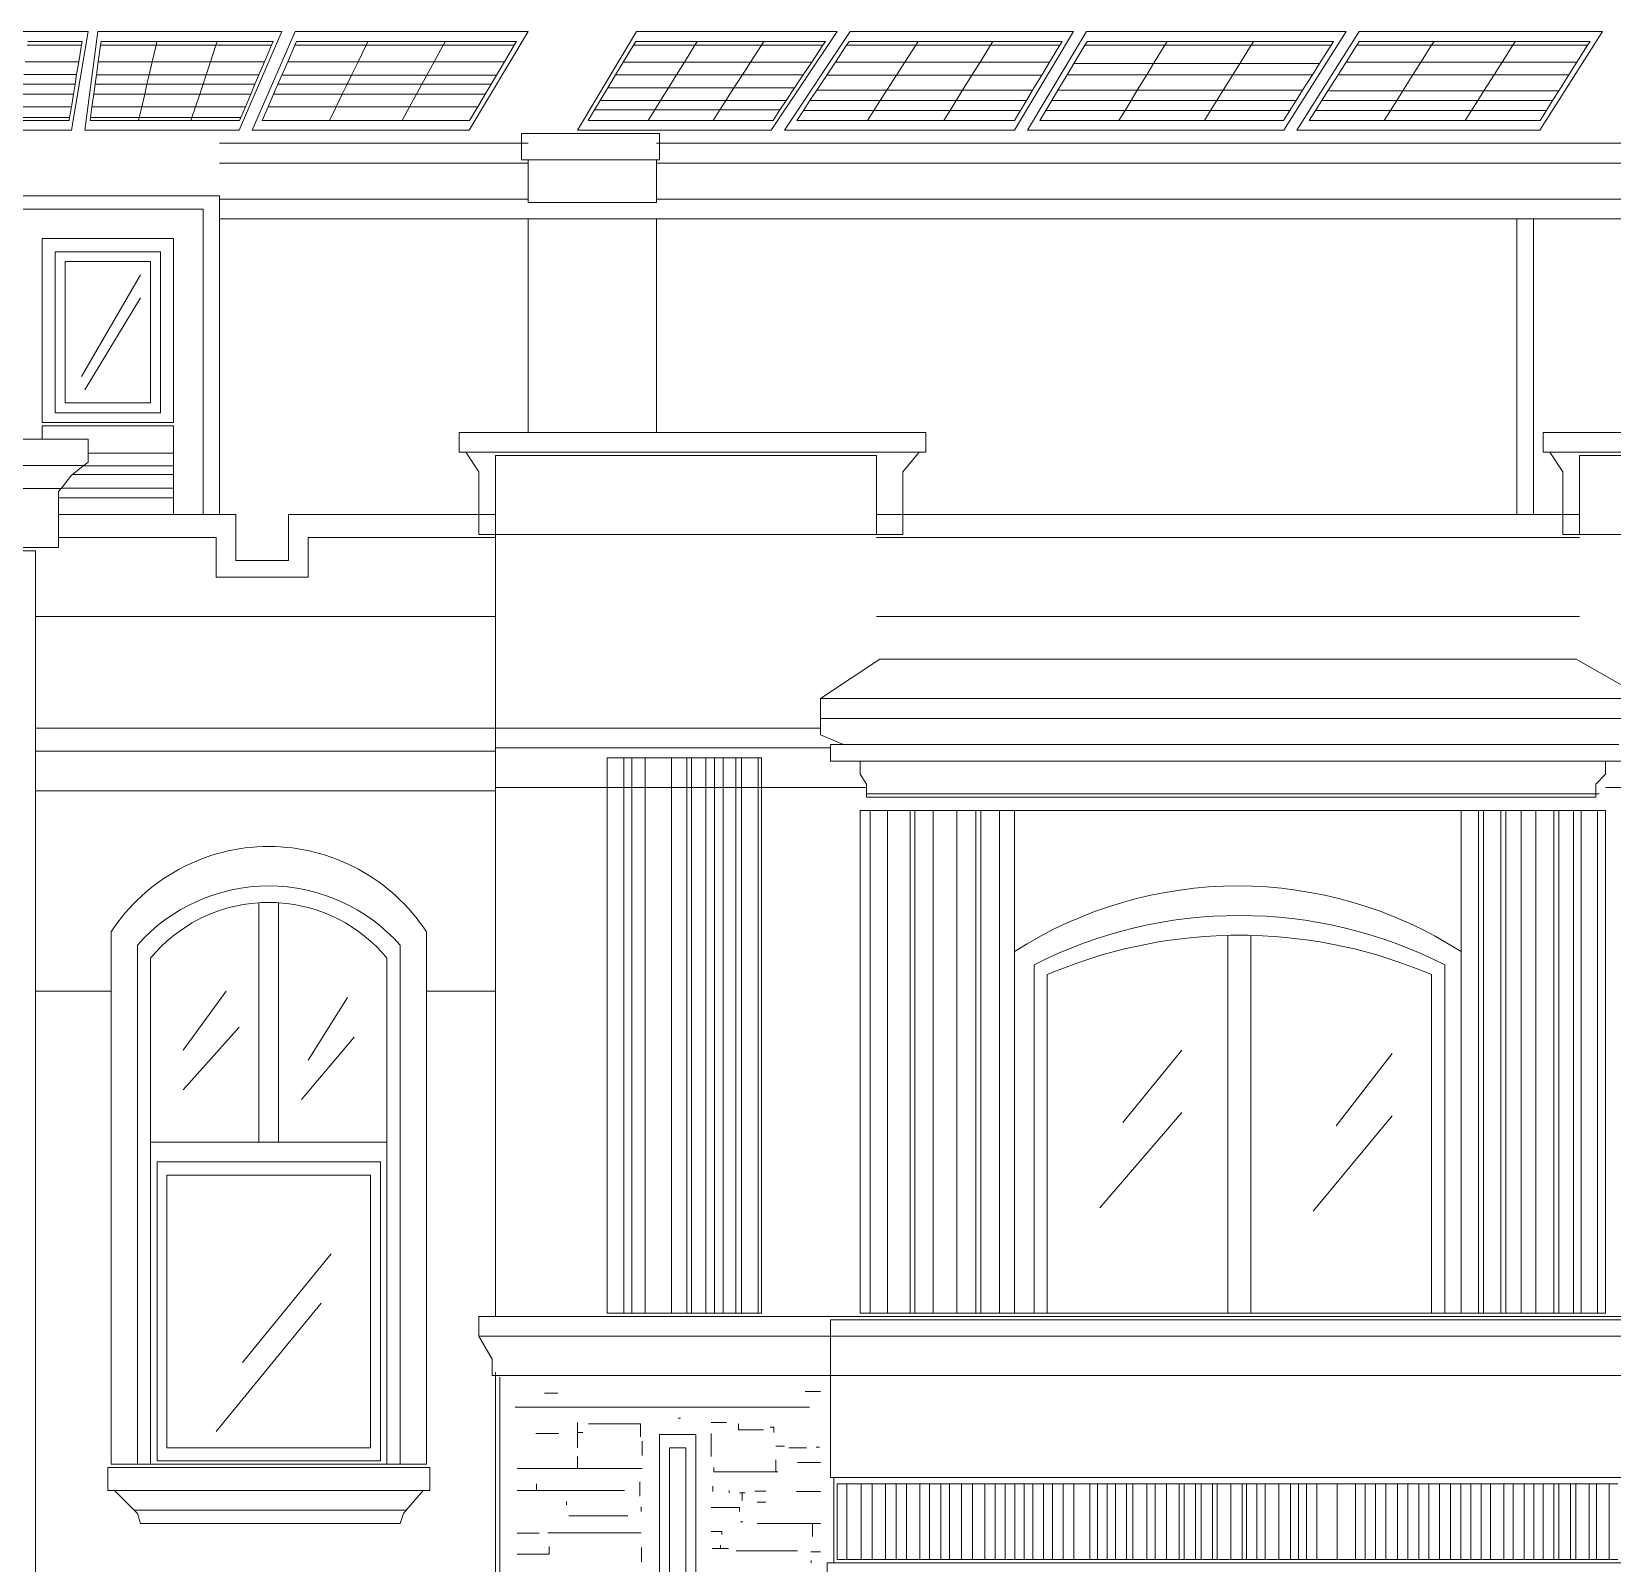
# Model space of a CAD drawing. Header units: millimetres. Extents: x 0 to 19989, y 0 to 8213.
# Drawn here: x 10439 to 15883, y 2939 to 8213 of the extents above; entities that cross this region are included whole.
import ezdxf

# ---------------------------------------------------------------- set-up
doc = ezdxf.new("R2010")
doc.units = ezdxf.units.MM
for name, color, linetype, lineweight in [('ARCH', 7, 'Continuous', 13), ('GLASS', 7, 'Continuous', 13), ('LOUVERS', 7, 'Continuous', 13), ('MASONRY', 7, 'Continuous', 13), ('SOLAR', 7, 'Continuous', 13), ('WINDOWS', 7, 'Continuous', 13)]:
    doc.layers.add(name, color=color, linetype=linetype, lineweight=lineweight)

msp = doc.modelspace()

# ---------------------------------------------------------------- linework, layer by layer
at = {"layer": 'ARCH', "color": 7, "lineweight": 13}
for p, q in [((12126.7, 7862), (12601.8, 7862)), ((12126.7, 7828.1), (12126.7, 7862)), ((12601.8, 7862), (12601.8, 7828.1)), ((11086, 7828.1), (12126.7, 7828.1)), ((12126.7, 7828.1), (12149.3, 7828.1)), ((12126.7, 7771.5), (12126.7, 7828.1)), ((12590.5, 7828.1), (12601.8, 7828.1)), ((12601.8, 7828.1), (16334.8, 7828.1)), ((12601.8, 7828.1), (12601.8, 7771.5)), ((11086, 7760.2), (12149.3, 7760.2)), ((12149.3, 7771.5), (12126.7, 7771.5)), ((12590.5, 7771.5), (12149.3, 7771.5)), ((12149.3, 7760.2), (12149.3, 7771.5)), ((12149.3, 7635.7), (12149.3, 7760.2)), ((12601.8, 7771.5), (12590.5, 7771.5)), ((12590.5, 7771.5), (12590.5, 7760.2)), ((12590.5, 7760.2), (16334.8, 7760.2)), ((12590.5, 7760.2), (12590.5, 7635.7)), ((10316.7, 7647.1), (11086, 7647.1)), ((11086, 7647.1), (11086, 7635.7)), ((11086, 7635.7), (12149.3, 7635.7)), ((11086, 7635.7), (11086, 7567.9)), ((12149.3, 7624.4), (12149.3, 7635.7)), ((12590.5, 7624.4), (12149.3, 7624.4)), ((12590.5, 7635.7), (16334.8, 7635.7)), ((12590.5, 7635.7), (12590.5, 7624.4)), ((10373.3, 7601.8), (11029.4, 7601.8)), ((11029.4, 7601.8), (11029.4, 6549.8)), ((11086, 7567.9), (12149.3, 7567.9)), ((11086, 7567.9), (11086, 6549.8)), ((12149.3, 7567.9), (12590.5, 7567.9)), ((12149.3, 7567.9), (12149.3, 6832.6)), ((12590.5, 7567.9), (15554.3, 7567.9)), ((12590.5, 7567.9), (12590.5, 6832.6)), ((15554.3, 7567.9), (15610.9, 7567.9)), ((15554.3, 7567.9), (15554.3, 6549.8)), ((15610.9, 7567.9), (16334.8, 7567.9)), ((15610.9, 7567.9), (15610.9, 6549.8)), ((10475.1, 7500), (10927.6, 7500)), ((10475.1, 6866.5), (10475.1, 7500)), ((10927.6, 7500), (10927.6, 6866.5)), ((10520.4, 7454.8), (10882.4, 7454.8)), ((10520.4, 6900.5), (10520.4, 7454.8)), ((10554.3, 7420.8), (10848.4, 7420.8)), ((10554.3, 6934.4), (10554.3, 7420.8)), ((10848.4, 7420.8), (10848.4, 6934.4)), ((10882.4, 7454.8), (10882.4, 6900.5)), ((10848.4, 6934.4), (10554.3, 6934.4)), ((10927.6, 6866.5), (10475.1, 6866.5)), ((10882.4, 6900.5), (10520.4, 6900.5)), ((10373.3, 6810), (10475.1, 6810)), ((10475.1, 6855.2), (10927.6, 6855.2)), ((10475.1, 6810), (10475.1, 6855.2)), ((10475.1, 6810), (10633.5, 6810)), ((10633.5, 6810), (10633.5, 6761.8)), ((10927.6, 6855.2), (10927.6, 6761.8)), ((11911.8, 6832.6), (12149.3, 6832.6)), ((11911.8, 6764.7), (11911.8, 6832.6)), ((12149.3, 6832.6), (12590.5, 6832.6)), ((12590.5, 6832.6), (13518.1, 6832.6)), ((13518.1, 6832.6), (13518.1, 6764.7)), ((15644.8, 6832.6), (16334.8, 6832.6)), ((15644.8, 6764.7), (15644.8, 6832.6)), ((10633.5, 6761.8), (10633.5, 6730.8)), ((10927.6, 6761.8), (10927.6, 6717.7)), ((11934.4, 6764.7), (11911.8, 6764.7)), ((13495.5, 6764.7), (11934.4, 6764.7)), ((11934.4, 6764.7), (11979.6, 6696.8)), ((12036.2, 6753.4), (13348.4, 6753.4)), ((12036.2, 6549.8), (12036.2, 6753.4)), ((13348.4, 6753.4), (13348.4, 6549.8)), ((13438.9, 6696.8), (13495.5, 6764.7)), ((13518.1, 6764.7), (13495.5, 6764.7)), ((15667.4, 6764.7), (15644.8, 6764.7)), ((17386.9, 6764.7), (15667.4, 6764.7)), ((15667.4, 6764.7), (15712.7, 6696.8)), ((15769.2, 6753.4), (17239.8, 6753.4)), ((15769.2, 6549.8), (15769.2, 6753.4)), ((9392, 6719.5), (10619.3, 6719.5)), ((10617.2, 6717.7), (10580, 6688)), ((10619.3, 6719.5), (10617.2, 6717.7)), ((10633.5, 6730.8), (10619.3, 6719.5)), ((10619.3, 6719.5), (10622.2, 6719.5)), ((10927.6, 6717.7), (10927.6, 6688)), ((11979.6, 6696.8), (11979.6, 6549.8)), ((13438.9, 6549.8), (13438.9, 6696.8)), ((15712.7, 6696.8), (15712.7, 6549.8)), ((10576.9, 6685.5), (10541.6, 6641.3)), ((10580, 6688), (10576.9, 6685.5)), ((10927.6, 6688), (10927.6, 6641.3)), ((9470.6, 6640.3), (10540.7, 6640.3)), ((10540.7, 6640.3), (10531.7, 6629)), ((10531.7, 6629), (10531.7, 6607.1)), ((10531.7, 6607.1), (10531.7, 6549.8)), ((10541.6, 6641.3), (10540.7, 6640.3)), ((10540.7, 6640.3), (10543, 6640.3)), ((10927.6, 6641.3), (10927.6, 6607.1)), ((10927.6, 6607.1), (10927.6, 6549.8)), ((10531.7, 6549.8), (10531.7, 6470.6)), ((10531.7, 6549.8), (10927.6, 6549.8)), ((10927.6, 6549.8), (11029.4, 6549.8)), ((11029.4, 6549.8), (11086, 6549.8)), ((11086, 6549.8), (11142.5, 6549.8)), ((11142.5, 6549.8), (11142.5, 6391.4)), ((11323.5, 6391.4), (11323.5, 6549.8)), ((11323.5, 6549.8), (11979.6, 6549.8)), ((11979.6, 6549.8), (12036.2, 6549.8)), ((11979.6, 6549.8), (11979.6, 6481.9)), ((12036.2, 6481.9), (12036.2, 6549.8)), ((13348.4, 6549.8), (13438.9, 6549.8)), ((13348.4, 6549.8), (13348.4, 6481.9)), ((13438.9, 6549.8), (15554.3, 6549.8)), ((13438.9, 6481.9), (13438.9, 6549.8)), ((15554.3, 6549.8), (15610.9, 6549.8)), ((15610.9, 6549.8), (15712.7, 6549.8)), ((15712.7, 6549.8), (15769.2, 6549.8)), ((15712.7, 6549.8), (15712.7, 6481.9)), ((15769.2, 6481.9), (15769.2, 6549.8)), ((11979.6, 6481.9), (12036.2, 6481.9)), ((12036.2, 6481.9), (12036.2, 6470.6)), ((13348.4, 6481.9), (12036.2, 6481.9)), ((13348.4, 6481.9), (13438.9, 6481.9)), ((15712.7, 6481.9), (15769.2, 6481.9)), ((17239.8, 6481.9), (15769.2, 6481.9)), ((10531.7, 6436.7), (9479.6, 6436.7)), ((9547.5, 6425.3), (10452.5, 6425.3)), ((10452.5, 6425.3), (10452.5, 6199.1)), ((10531.7, 6470.6), (10531.7, 6436.7)), ((10531.7, 6470.6), (11074.7, 6470.6)), ((11074.7, 6470.6), (11074.7, 6334.8)), ((11391.4, 6334.8), (11391.4, 6470.6)), ((11391.4, 6470.6), (12036.2, 6470.6)), ((12036.2, 6470.6), (12036.2, 6199.1)), ((13348.4, 6470.6), (15769.2, 6470.6)), ((11142.5, 6391.4), (11323.5, 6391.4)), ((11074.7, 6334.8), (11391.4, 6334.8)), ((10452.5, 6199.1), (10452.5, 5814.5)), ((10452.5, 6199.1), (12036.2, 6199.1)), ((12036.2, 6199.1), (12036.2, 5814.5)), ((13348.4, 6199.1), (15769.2, 6199.1)), ((13156.1, 5916.3), (13359.7, 6052)), ((13359.7, 6052), (15757.9, 6052)), ((15757.9, 6052), (15995.5, 5916.3)), ((13156.1, 5916.3), (15995.5, 5916.3)), ((13156.1, 5848.4), (13156.1, 5916.3)), ((15995.5, 5848.4), (13156.1, 5848.4)), ((13156.1, 5848.4), (13156.1, 5814.5)), ((10452.5, 5814.5), (10452.5, 5735.3)), ((10452.5, 5814.5), (12036.2, 5814.5)), ((12036.2, 5814.5), (12036.2, 5746.6)), ((12036.2, 5814.5), (13156.1, 5814.5)), ((13156.1, 5814.5), (13156.1, 5791.9)), ((13156.1, 5791.9), (13235.3, 5757.9)), ((10452.5, 5735.3), (10452.5, 5599.5)), ((10452.5, 5735.3), (12036.2, 5735.3)), ((12036.2, 5746.6), (12036.2, 5735.3)), ((12036.2, 5746.6), (13190, 5746.6)), ((12036.2, 5735.3), (12036.2, 5610.9)), ((13190, 5757.9), (13235.3, 5757.9)), ((13190, 5746.6), (13190, 5757.9)), ((13190, 5701.4), (13190, 5746.6)), ((13235.3, 5757.9), (15905, 5757.9)), ((13291.9, 5701.4), (13190, 5701.4)), ((15859.7, 5701.4), (13291.9, 5701.4)), ((13291.9, 5656.1), (13291.9, 5701.4)), ((15938.9, 5701.4), (15859.7, 5701.4)), ((15859.7, 5701.4), (15859.7, 5656.1)), ((12036.2, 5610.9), (12036.2, 5599.5)), ((12036.2, 5610.9), (12420.8, 5610.9)), ((12420.8, 5610.9), (12478.4, 5610.9)), ((12478.4, 5610.9), (12505.8, 5610.9)), ((12505.8, 5610.9), (12552, 5610.9)), ((12552, 5610.9), (12642.3, 5610.9)), ((12642.3, 5610.9), (12695.2, 5610.9)), ((12695.2, 5610.9), (12711.7, 5610.9)), ((12711.7, 5610.9), (12761.3, 5610.9)), ((12761.3, 5610.9), (12790.3, 5610.9)), ((12790.3, 5610.9), (12820.3, 5610.9)), ((12820.3, 5610.9), (12864.6, 5610.9)), ((12864.6, 5610.9), (12883.4, 5610.9)), ((12883.4, 5610.9), (12940.7, 5610.9)), ((12940.7, 5610.9), (12952.5, 5610.9)), ((12952.5, 5610.9), (13314.5, 5610.9)), ((13314.5, 5622.2), (13291.9, 5656.1)), ((13314.5, 5610.9), (13314.5, 5622.2)), ((13314.5, 5588.2), (13314.5, 5610.9)), ((15859.7, 5656.1), (15825.8, 5622.2)), ((15825.8, 5622.2), (15825.8, 5588.2)), ((15859.7, 5610.9), (16221.7, 5610.9)), ((10452.5, 5599.5), (10452.5, 4909.5)), ((10452.5, 5599.5), (12036.2, 5599.5)), ((12036.2, 5599.5), (12036.2, 4909.5)), ((13314.5, 5576.9), (13314.5, 5588.2)), ((13314.5, 5588.2), (15825.8, 5588.2)), ((15825.8, 5576.9), (13314.5, 5576.9)), ((15825.8, 5588.2), (15825.8, 5576.9)), ((15825.8, 5588.2), (15837.1, 5588.2)), ((13326.3, 5531.7), (13386.9, 5531.7)), ((13386.9, 5531.7), (13464.8, 5531.7)), ((13464.8, 5531.7), (13480.5, 5531.7)), ((13480.5, 5531.7), (13543.6, 5531.7)), ((13543.6, 5531.7), (13625.5, 5531.7)), ((13625.5, 5531.7), (13690.9, 5531.7)), ((13690.9, 5531.7), (13707.9, 5531.7)), ((13707.9, 5531.7), (13772.4, 5531.7)), ((13772.4, 5531.7), (13823.5, 5531.7)), ((13823.5, 5531.7), (15362, 5531.7)), ((15362, 5531.7), (15421.7, 5531.7)), ((15421.7, 5531.7), (15438.7, 5531.7)), ((15438.7, 5531.7), (15498.6, 5531.7)), ((15498.6, 5531.7), (15516.3, 5531.7)), ((15516.3, 5531.7), (15568.2, 5531.7)), ((15568.2, 5531.7), (15618.9, 5531.7)), ((15618.9, 5531.7), (15681.3, 5531.7)), ((15681.3, 5531.7), (15698.7, 5531.7)), ((15698.7, 5531.7), (15748.8, 5531.7)), ((15748.8, 5531.7), (15775.3, 5531.7)), ((15775.3, 5531.7), (15825.8, 5531.7)), ((10452.5, 4909.5), (10452.5, 2816.7)), ((10452.5, 4909.5), (10712.7, 4909.5)), ((11798.6, 4909.5), (12036.2, 4909.5)), ((12036.2, 4909.5), (12036.2, 3789.6)), ((11979.6, 3789.6), (12036.2, 3789.6)), ((11979.6, 3721.7), (11979.6, 3789.6)), ((12036.2, 3789.6), (17239.8, 3789.6)), ((13190, 3778.3), (15938.9, 3778.3)), ((13190, 3721.7), (13190, 3778.3)), ((13190, 3721.7), (11979.6, 3721.7)), ((11979.6, 3721.7), (12024.9, 3642.5)), ((15938.9, 3721.7), (13190, 3721.7)), ((13190, 3586), (13190, 3721.7)), ((12024.9, 3642.5), (12024.9, 3586)), ((12036.2, 3597.3), (12036.2, 3586)), ((12024.9, 3586), (12036.2, 3586)), ((12036.2, 3586), (12036.2, 2816.7)), ((12036.2, 3586), (13190, 3586)), ((13190, 3586), (15938.9, 3586)), ((13190, 3235.3), (13190, 3586)), ((12601.8, 3382.4), (12726.2, 3382.4)), ((12601.8, 2533.9), (12601.8, 3382.4)), ((12726.2, 3382.4), (12726.2, 2533.9)), ((12635.7, 3337.1), (12692.3, 3337.1)), ((12635.7, 2590.5), (12635.7, 3337.1)), ((12692.3, 3337.1), (12692.3, 2590.5)), ((10701.4, 3269.2), (11810, 3269.2)), ((10701.4, 3190), (10701.4, 3269.2)), ((11810, 3269.2), (11810, 3190)), ((13201.4, 3235.3), (13190, 3235.3)), ((15927.6, 3235.3), (13201.4, 3235.3)), ((13201.4, 2941.2), (13201.4, 3235.3)), ((10724, 3190), (10701.4, 3190)), ((11787.3, 3190), (10724, 3190)), ((10724, 3190), (10791.9, 3122.2)), ((11729.2, 3122.2), (11787.3, 3190)), ((11810, 3190), (11787.3, 3190)), ((10791.9, 3122.2), (10803.2, 3110.9)), ((10791.9, 3122.2), (11729.2, 3122.2)), ((10803.2, 3110.9), (10814.5, 3076.9)), ((11708.1, 3076.9), (11719.5, 3110.9)), ((11719.5, 3110.9), (11729.2, 3122.2)), ((11729.2, 3122.2), (11730.8, 3122.2)), ((10814.5, 3076.9), (11708.1, 3076.9)), ((13178.7, 2941.2), (13201.4, 2941.2)), ((13178.7, 2862), (13178.7, 2941.2)), ((15927.6, 2941.2), (13201.4, 2941.2))]:
    msp.add_line(p, q, dxfattribs=at)
at = {"layer": 'GLASS', "color": 7, "lineweight": 13}
for p, q in [((10610.9, 7024.9), (10814.5, 7375.6)), ((10622.2, 6979.6), (10814.5, 7296.4)), ((10961.5, 4705.9), (11108.6, 4909.5)), ((11391.4, 4671.9), (11527.1, 4886.9)), ((10961.5, 4570.1), (11153.8, 4785.1)), ((11368.8, 4536.2), (11549.8, 4751.1)), ((14196.8, 4457), (14400.5, 4705.9)), ((14932.1, 4445.7), (15124.4, 4694.6)), ((14117.6, 4162.9), (14400.5, 4491)), ((14852.9, 4151.6), (15124.4, 4479.6)), ((11165.2, 3631.2), (11470.6, 4004.5)), ((11074.7, 3393.7), (11436.7, 3834.8))]:
    msp.add_line(p, q, dxfattribs=at)
at = {"layer": 'LOUVERS', "color": 7, "lineweight": 13}
for p, q in [((10633.5, 6761.8), (10927.6, 6761.8)), ((10617.2, 6717.7), (10927.6, 6717.7)), ((10580, 6688), (10927.6, 6688)), ((10531.7, 6607.1), (10927.6, 6607.1)), ((10541.6, 6641.3), (10927.6, 6641.3)), ((12420.8, 5712.7), (12478.4, 5712.7)), ((12420.8, 5610.9), (12420.8, 5712.7)), ((12478.4, 5712.7), (12505.8, 5712.7)), ((12478.4, 5712.7), (12478.4, 5610.9)), ((12505.8, 5712.7), (12552, 5712.7)), ((12505.8, 5712.7), (12505.8, 5610.9)), ((12552, 5712.7), (12642.3, 5712.7)), ((12552, 5712.7), (12552, 5610.9)), ((12642.3, 5712.7), (12695.2, 5712.7)), ((12642.3, 5712.7), (12642.3, 5610.9)), ((12695.2, 5712.7), (12711.7, 5712.7)), ((12695.2, 5712.7), (12695.2, 5610.9)), ((12711.7, 5712.7), (12761.3, 5712.7)), ((12711.7, 5712.7), (12711.7, 5610.9)), ((12761.3, 5712.7), (12790.3, 5712.7)), ((12761.3, 5712.7), (12761.3, 5610.9)), ((12790.3, 5712.7), (12820.3, 5712.7)), ((12790.3, 5712.7), (12790.3, 5610.9)), ((12820.3, 5712.7), (12864.6, 5712.7)), ((12820.3, 5712.7), (12820.3, 5610.9)), ((12864.6, 5712.7), (12883.4, 5712.7)), ((12864.6, 5712.7), (12864.6, 5610.9)), ((12883.4, 5712.7), (12940.7, 5712.7)), ((12883.4, 5712.7), (12883.4, 5610.9)), ((12940.7, 5712.7), (12952.5, 5712.7)), ((12940.7, 5712.7), (12940.7, 5610.9)), ((12952.5, 5712.7), (12952.5, 5610.9)), ((12420.8, 3800.9), (12420.8, 5610.9)), ((12478.4, 5610.9), (12478.4, 3800.9)), ((12505.8, 5610.9), (12505.8, 3800.9)), ((12552, 5610.9), (12552, 3800.9)), ((12642.3, 5610.9), (12642.3, 3800.9)), ((12695.2, 5610.9), (12695.2, 3800.9)), ((12711.7, 5610.9), (12711.7, 3800.9)), ((12761.3, 5610.9), (12761.3, 3800.9)), ((12790.3, 5610.9), (12790.3, 3800.9)), ((12820.3, 5610.9), (12820.3, 3800.9)), ((12864.6, 5610.9), (12864.6, 3800.9)), ((12883.4, 5610.9), (12883.4, 3800.9)), ((12940.7, 5610.9), (12940.7, 3800.9)), ((12952.5, 5610.9), (12952.5, 3800.9)), ((13291.9, 5531.7), (13325.8, 5531.7)), ((13291.9, 3800.9), (13291.9, 5531.7)), ((13325.8, 5531.7), (13326.3, 5531.7)), ((13326.3, 5531.7), (13326.3, 3800.9)), ((13386.9, 5531.7), (13386.9, 3800.9)), ((13464.8, 5531.7), (13464.8, 3800.9)), ((13480.5, 5531.7), (13480.5, 3800.9)), ((13543.6, 5531.7), (13543.6, 3800.9)), ((13625.5, 5531.7), (13625.5, 3800.9)), ((13690.9, 5531.7), (13690.9, 3800.9)), ((13707.9, 5531.7), (13707.9, 3800.9)), ((13772.4, 5531.7), (13772.4, 3800.9)), ((13823.5, 5531.7), (13823.5, 5045.2)), ((15362, 5045.2), (15362, 5531.7)), ((15421.7, 5531.7), (15421.7, 3800.9)), ((15438.7, 5531.7), (15438.7, 3800.9)), ((15498.6, 5531.7), (15498.6, 3800.9)), ((15516.3, 5531.7), (15516.3, 3800.9)), ((15568.2, 5531.7), (15568.2, 3800.9)), ((15618.9, 5531.7), (15618.9, 3800.9)), ((15681.3, 5531.7), (15681.3, 3800.9)), ((15698.7, 5531.7), (15698.7, 3800.9)), ((15748.8, 5531.7), (15748.8, 3800.9)), ((15775.3, 5531.7), (15775.3, 3800.9)), ((15825.8, 5531.7), (15832, 5531.7)), ((15832, 5531.7), (15859.7, 5531.7)), ((15832, 5531.7), (15832, 3800.9)), ((15859.7, 5531.7), (15859.7, 3800.9)), ((12478.4, 3800.9), (12420.8, 3800.9)), ((12505.8, 3800.9), (12478.4, 3800.9)), ((12552, 3800.9), (12505.8, 3800.9)), ((12642.3, 3800.9), (12552, 3800.9)), ((12695.2, 3800.9), (12642.3, 3800.9)), ((12711.7, 3800.9), (12695.2, 3800.9)), ((12761.3, 3800.9), (12711.7, 3800.9)), ((12790.3, 3800.9), (12761.3, 3800.9)), ((12820.3, 3800.9), (12790.3, 3800.9)), ((12864.6, 3800.9), (12820.3, 3800.9)), ((12883.4, 3800.9), (12864.6, 3800.9)), ((12940.7, 3800.9), (12883.4, 3800.9)), ((12952.5, 3800.9), (12940.7, 3800.9)), ((13326.3, 3800.9), (13291.9, 3800.9)), ((13386.9, 3800.9), (13326.3, 3800.9)), ((13464.8, 3800.9), (13386.9, 3800.9)), ((13480.5, 3800.9), (13464.8, 3800.9)), ((13543.6, 3800.9), (13480.5, 3800.9)), ((13625.5, 3800.9), (13543.6, 3800.9)), ((13690.9, 3800.9), (13625.5, 3800.9)), ((13707.9, 3800.9), (13690.9, 3800.9)), ((13772.4, 3800.9), (13707.9, 3800.9)), ((13823.5, 3800.9), (13772.4, 3800.9)), ((15421.7, 3800.9), (15362, 3800.9)), ((15438.7, 3800.9), (15421.7, 3800.9)), ((15498.6, 3800.9), (15438.7, 3800.9)), ((15516.3, 3800.9), (15498.6, 3800.9)), ((15568.2, 3800.9), (15516.3, 3800.9)), ((15618.9, 3800.9), (15568.2, 3800.9)), ((15681.3, 3800.9), (15618.9, 3800.9)), ((15698.7, 3800.9), (15681.3, 3800.9)), ((15748.8, 3800.9), (15698.7, 3800.9)), ((15775.3, 3800.9), (15748.8, 3800.9)), ((15832, 3800.9), (15775.3, 3800.9)), ((15859.7, 3800.9), (15832, 3800.9)), ((13212.7, 3212.7), (13246.9, 3212.7)), ((13212.7, 2952.5), (13212.7, 3212.7)), ((13246.9, 3212.7), (13296.3, 3212.7)), ((13246.9, 3212.7), (13246.9, 2952.5)), ((13296.3, 3212.7), (13333.3, 3212.7)), ((13296.3, 3212.7), (13296.3, 2952.5)), ((13333.3, 3212.7), (13379.2, 3212.7)), ((13333.3, 3212.7), (13333.3, 2952.5)), ((13379.2, 3212.7), (13416.3, 3212.7)), ((13379.2, 3212.7), (13379.2, 2952.5)), ((13416.3, 3212.7), (13451.7, 3212.7)), ((13416.3, 3212.7), (13416.3, 2952.5)), ((13451.7, 3212.7), (13498.3, 3212.7)), ((13451.7, 3212.7), (13451.7, 2952.5)), ((13498.3, 3212.7), (13531.2, 3212.7)), ((13498.3, 3212.7), (13498.3, 2952.5)), ((13531.2, 3212.7), (13570.4, 3212.7)), ((13531.2, 3212.7), (13531.2, 2952.5)), ((13570.4, 3212.7), (13600.4, 3212.7)), ((13570.4, 3212.7), (13570.4, 2952.5)), ((13600.4, 3212.7), (13641.4, 3212.7)), ((13600.4, 3212.7), (13600.4, 2952.5)), ((13641.4, 3212.7), (13679.7, 3212.7)), ((13641.4, 3212.7), (13641.4, 2952.5)), ((13679.7, 3212.7), (13722.1, 3212.7)), ((13679.7, 3212.7), (13679.7, 2952.5)), ((13722.1, 3212.7), (13757.5, 3212.7)), ((13722.1, 3212.7), (13722.1, 2952.5)), ((13757.5, 3212.7), (13791.9, 3212.7)), ((13757.5, 3212.7), (13757.5, 2952.5)), ((13791.9, 3212.7), (13824.5, 3212.7)), ((13791.9, 3212.7), (13791.9, 2952.5)), ((13824.5, 3212.7), (13857.7, 3212.7)), ((13824.5, 3212.7), (13824.5, 2952.5)), ((13857.7, 3212.7), (13887.6, 3212.7)), ((13857.7, 3212.7), (13857.7, 2952.5)), ((13887.6, 3212.7), (13923.6, 3212.7)), ((13887.6, 3212.7), (13887.6, 2952.5)), ((13923.6, 3212.7), (13954.8, 3212.7)), ((13923.6, 3212.7), (13923.6, 2952.5)), ((13954.8, 3212.7), (13991.7, 3212.7)), ((13954.8, 3212.7), (13954.8, 2952.5)), ((13991.7, 3212.7), (14027.9, 3212.7)), ((13991.7, 3212.7), (13991.7, 2952.5)), ((14027.9, 3212.7), (14082.9, 3212.7)), ((14027.9, 3212.7), (14027.9, 2952.5)), ((14082.9, 3212.7), (14109.8, 3212.7)), ((14082.9, 3212.7), (14082.9, 2952.5)), ((14109.8, 3212.7), (14142.7, 3212.7)), ((14109.8, 3212.7), (14109.8, 2952.5)), ((14142.7, 3212.7), (14171.7, 3212.7)), ((14142.7, 3212.7), (14142.7, 2952.5)), ((14171.7, 3212.7), (14209.5, 3212.7)), ((14171.7, 3212.7), (14171.7, 2952.5)), ((14209.5, 3212.7), (14231.9, 3212.7)), ((14209.5, 3212.7), (14209.5, 2952.5)), ((14231.9, 3212.7), (14279.2, 3212.7)), ((14231.9, 3212.7), (14231.9, 2952.5)), ((14279.2, 3212.7), (14308.8, 3212.7)), ((14279.2, 3212.7), (14279.2, 2952.5)), ((14308.8, 3212.7), (14347.6, 3212.7)), ((14308.8, 3212.7), (14308.8, 2952.5)), ((14347.6, 3212.7), (14391.4, 3212.7)), ((14347.6, 3212.7), (14347.6, 2952.5)), ((14391.4, 3212.7), (14408.2, 3212.7)), ((14391.4, 3212.7), (14391.4, 2952.5)), ((14408.2, 3212.7), (14446.9, 3212.7)), ((14408.2, 3212.7), (14408.2, 2952.5)), ((14446.9, 3212.7), (14466.5, 3212.7)), ((14446.9, 3212.7), (14446.9, 2952.5)), ((14466.5, 3212.7), (14506.2, 3212.7)), ((14466.5, 3212.7), (14466.5, 2952.5)), ((14506.2, 3212.7), (14522.2, 3212.7)), ((14506.2, 3212.7), (14506.2, 2952.5)), ((14522.2, 3212.7), (14569.2, 3212.7)), ((14522.2, 3212.7), (14522.2, 2952.5)), ((14569.2, 3212.7), (14608, 3212.7)), ((14569.2, 3212.7), (14569.2, 2952.5)), ((14608, 3212.7), (14622.3, 3212.7)), ((14608, 3212.7), (14608, 2952.5)), ((14622.3, 3212.7), (14658.4, 3212.7)), ((14622.3, 3212.7), (14622.3, 2952.5)), ((14658.4, 3212.7), (14687.5, 3212.7)), ((14658.4, 3212.7), (14658.4, 2952.5)), ((14687.5, 3212.7), (14734.4, 3212.7)), ((14687.5, 3212.7), (14687.5, 2952.5)), ((14734.4, 3212.7), (14774.5, 3212.7)), ((14734.4, 3212.7), (14734.4, 2952.5)), ((14774.5, 3212.7), (14802, 3212.7)), ((14774.5, 3212.7), (14774.5, 2952.5)), ((14802, 3212.7), (14829.9, 3212.7)), ((14802, 3212.7), (14802, 2952.5)), ((14829.9, 3212.7), (14864.8, 3212.7)), ((14829.9, 3212.7), (14829.9, 2952.5)), ((14864.8, 3212.7), (14935.5, 3212.7)), ((14864.8, 3212.7), (14864.8, 2952.5)), ((14935.5, 3212.7), (14998, 3212.7)), ((14935.5, 3212.7), (14935.5, 2952.5)), ((14998, 3212.7), (15031.9, 3212.7)), ((14998, 3212.7), (14998, 2952.5)), ((15031.9, 3212.7), (15067.3, 3212.7)), ((15031.9, 3212.7), (15031.9, 2952.5)), ((15067.3, 3212.7), (15102.6, 3212.7)), ((15067.3, 3212.7), (15067.3, 2952.5)), ((15102.6, 3212.7), (15143.1, 3212.7)), ((15102.6, 3212.7), (15102.6, 2952.5)), ((15143.1, 3212.7), (15178.8, 3212.7)), ((15143.1, 3212.7), (15143.1, 2952.5)), ((15178.8, 3212.7), (15215.8, 3212.7)), ((15178.8, 3212.7), (15178.8, 2952.5)), ((15215.8, 3212.7), (15251.1, 3212.7)), ((15215.8, 3212.7), (15215.8, 2952.5)), ((15251.1, 3212.7), (15287.8, 3212.7)), ((15251.1, 3212.7), (15251.1, 2952.5)), ((15287.8, 3212.7), (15325.4, 3212.7)), ((15287.8, 3212.7), (15287.8, 2952.5)), ((15325.4, 3212.7), (15361, 3212.7)), ((15325.4, 3212.7), (15325.4, 2952.5)), ((15361, 3212.7), (15395.5, 3212.7)), ((15361, 3212.7), (15361, 2952.5)), ((15395.5, 3212.7), (15430.7, 3212.7)), ((15395.5, 3212.7), (15395.5, 2952.5)), ((15430.7, 3212.7), (15463.2, 3212.7)), ((15430.7, 3212.7), (15430.7, 2952.5)), ((15463.2, 3212.7), (15509.4, 3212.7)), ((15463.2, 3212.7), (15463.2, 2952.5)), ((15509.4, 3212.7), (15541.5, 3212.7)), ((15509.4, 3212.7), (15509.4, 2952.5)), ((15541.5, 3212.7), (15579.1, 3212.7)), ((15541.5, 3212.7), (15541.5, 2952.5)), ((15579.1, 3212.7), (15612, 3212.7)), ((15579.1, 3212.7), (15579.1, 2952.5)), ((15612, 3212.7), (15644.7, 3212.7)), ((15612, 3212.7), (15612, 2952.5)), ((15644.7, 3212.7), (15681, 3212.7)), ((15644.7, 3212.7), (15644.7, 2952.5)), ((15681, 3212.7), (15698.8, 3212.7)), ((15681, 3212.7), (15681, 2952.5)), ((15698.8, 3212.7), (15738.1, 3212.7)), ((15698.8, 3212.7), (15698.8, 2952.5)), ((15738.1, 3212.7), (15756.9, 3212.7)), ((15738.1, 3212.7), (15738.1, 2952.5)), ((15756.9, 3212.7), (15803, 3212.7)), ((15756.9, 3212.7), (15756.9, 2952.5)), ((15803, 3212.7), (15828.6, 3212.7)), ((15803, 3212.7), (15803, 2952.5)), ((15828.6, 3212.7), (15872.1, 3212.7)), ((15828.6, 3212.7), (15828.6, 2952.5)), ((15872.1, 3212.7), (15901.1, 3212.7)), ((15872.1, 3212.7), (15872.1, 2952.5)), ((13246.9, 2952.5), (13212.7, 2952.5)), ((13296.3, 2952.5), (13246.9, 2952.5)), ((13333.3, 2952.5), (13296.3, 2952.5)), ((13379.2, 2952.5), (13333.3, 2952.5)), ((13416.3, 2952.5), (13379.2, 2952.5)), ((13451.7, 2952.5), (13416.3, 2952.5)), ((13498.3, 2952.5), (13451.7, 2952.5)), ((13531.2, 2952.5), (13498.3, 2952.5)), ((13570.4, 2952.5), (13531.2, 2952.5)), ((13600.4, 2952.5), (13570.4, 2952.5)), ((13641.4, 2952.5), (13600.4, 2952.5)), ((13679.7, 2952.5), (13641.4, 2952.5)), ((13722.1, 2952.5), (13679.7, 2952.5)), ((13757.5, 2952.5), (13722.1, 2952.5)), ((13791.9, 2952.5), (13757.5, 2952.5)), ((13824.5, 2952.5), (13791.9, 2952.5)), ((13857.7, 2952.5), (13824.5, 2952.5)), ((13887.6, 2952.5), (13857.7, 2952.5)), ((13923.6, 2952.5), (13887.6, 2952.5)), ((13954.8, 2952.5), (13923.6, 2952.5)), ((13991.7, 2952.5), (13954.8, 2952.5)), ((14027.9, 2952.5), (13991.7, 2952.5)), ((14082.9, 2952.5), (14027.9, 2952.5)), ((14109.8, 2952.5), (14082.9, 2952.5)), ((14142.7, 2952.5), (14109.8, 2952.5)), ((14171.7, 2952.5), (14142.7, 2952.5)), ((14209.5, 2952.5), (14171.7, 2952.5)), ((14231.9, 2952.5), (14209.5, 2952.5)), ((14279.2, 2952.5), (14231.9, 2952.5)), ((14308.8, 2952.5), (14279.2, 2952.5)), ((14347.6, 2952.5), (14308.8, 2952.5)), ((14391.4, 2952.5), (14347.6, 2952.5)), ((14408.2, 2952.5), (14391.4, 2952.5)), ((14446.9, 2952.5), (14408.2, 2952.5)), ((14466.5, 2952.5), (14446.9, 2952.5)), ((14506.2, 2952.5), (14466.5, 2952.5)), ((14522.2, 2952.5), (14506.2, 2952.5)), ((14569.2, 2952.5), (14522.2, 2952.5)), ((14608, 2952.5), (14569.2, 2952.5)), ((14622.3, 2952.5), (14608, 2952.5)), ((14658.4, 2952.5), (14622.3, 2952.5)), ((14687.5, 2952.5), (14658.4, 2952.5)), ((14734.4, 2952.5), (14687.5, 2952.5)), ((14774.5, 2952.5), (14734.4, 2952.5)), ((14802, 2952.5), (14774.5, 2952.5)), ((14829.9, 2952.5), (14802, 2952.5)), ((14864.8, 2952.5), (14829.9, 2952.5)), ((14935.5, 2952.5), (14864.8, 2952.5)), ((14998, 2952.5), (14935.5, 2952.5)), ((15031.9, 2952.5), (14998, 2952.5)), ((15067.3, 2952.5), (15031.9, 2952.5)), ((15102.6, 2952.5), (15067.3, 2952.5)), ((15143.1, 2952.5), (15102.6, 2952.5)), ((15178.8, 2952.5), (15143.1, 2952.5)), ((15215.8, 2952.5), (15178.8, 2952.5)), ((15251.1, 2952.5), (15215.8, 2952.5)), ((15287.8, 2952.5), (15251.1, 2952.5)), ((15325.4, 2952.5), (15287.8, 2952.5)), ((15361, 2952.5), (15325.4, 2952.5)), ((15395.5, 2952.5), (15361, 2952.5)), ((15430.7, 2952.5), (15395.5, 2952.5)), ((15463.2, 2952.5), (15430.7, 2952.5)), ((15509.4, 2952.5), (15463.2, 2952.5)), ((15541.5, 2952.5), (15509.4, 2952.5)), ((15579.1, 2952.5), (15541.5, 2952.5)), ((15612, 2952.5), (15579.1, 2952.5)), ((15644.7, 2952.5), (15612, 2952.5)), ((15681, 2952.5), (15644.7, 2952.5)), ((15698.8, 2952.5), (15681, 2952.5)), ((15738.1, 2952.5), (15698.8, 2952.5)), ((15756.9, 2952.5), (15738.1, 2952.5)), ((15803, 2952.5), (15756.9, 2952.5)), ((15828.6, 2952.5), (15803, 2952.5)), ((15872.1, 2952.5), (15828.6, 2952.5)), ((15901.1, 2952.5), (15872.1, 2952.5))]:
    msp.add_line(p, q, dxfattribs=at)
at = {"layer": 'MASONRY', "color": 7, "lineweight": 13}
for p, q in [((12051.3, 2820.5), (12051.3, 3580.3)), ((12251.1, 3525.6), (12205.9, 3525.6)), ((13103.3, 3531.3), (13156.1, 3531.3)), ((12104.1, 3476.6), (12341.6, 3476.6)), ((12341.6, 3476.6), (13118.4, 3476.6)), ((12673.5, 3438.9), (12665.9, 3438.9)), ((12175.7, 3386.1), (12254.9, 3386.1)), ((12319, 3389.9), (12319, 3423.8)), ((12319, 3389.9), (12337.9, 3389.9)), ((12319, 3389.9), (12319, 3337.1)), ((12535.7, 3419.4), (12356.7, 3419.4)), ((12535.7, 3374.8), (12535.7, 3419.4)), ((12779, 3423.8), (12831.8, 3423.8)), ((12779, 3386.1), (12779, 3306.9)), ((12873.3, 3399.4), (12873.3, 3420.1)), ((12960, 3399.4), (12873.3, 3399.4)), ((12982.7, 3408.6), (12995.2, 3408.6)), ((12995.2, 3408.6), (12995.2, 3389.9)), ((12541.5, 3310.7), (12541.5, 3359.7)), ((13031.7, 3342.8), (13001.5, 3342.8)), ((13107.1, 3337.1), (13046.8, 3337.1)), ((13141, 3339), (13152.3, 3339)), ((12319, 3306.9), (12319, 3265.5)), ((12788.5, 3269.2), (12788.5, 3254.3)), ((13001.5, 3254.3), (13001.5, 3295.6)), ((13076.9, 3286.2), (13156.1, 3286.2)), ((12319, 3265.5), (12111.6, 3265.5)), ((12177.6, 3212.7), (12177.6, 3190)), ((12541.5, 3265.5), (12319, 3265.5)), ((12533.9, 3190), (12533.9, 3220.2)), ((12788.5, 3254.3), (13001.5, 3254.3)), ((13001.5, 3254.3), (13009, 3254.3)), ((12177.6, 3190), (12111.6, 3190)), ((12285.1, 3190), (12177.6, 3190)), ((12481.1, 3190), (12285.1, 3190)), ((12533.9, 3171.2), (12533.9, 3190)), ((12784.7, 3186.3), (12784.7, 3205.1)), ((12841.3, 3190), (12841.3, 3182.5)), ((12886.5, 3182.5), (12877.1, 3182.5)), ((12886.5, 3182.5), (12886.5, 3156.1)), ((12886.5, 3182.5), (12895.9, 3182.5)), ((12929.9, 3188.2), (12967.6, 3188.2)), ((13156.1, 3186.3), (13073.2, 3186.3)), ((12281.3, 3141), (12281.3, 3152.3)), ((12492.5, 3103.3), (12288.8, 3103.3)), ((12537.7, 3118.4), (12537.7, 3133.5)), ((12877.1, 3131.5), (12779, 3131.5)), ((12877.1, 3118.4), (12877.1, 3131.5)), ((12967.6, 3150.5), (12937.4, 3150.5)), ((12888.4, 3082.6), (12880.8, 3082.6)), ((13127.8, 3076.9), (12937.4, 3076.9)), ((13127.8, 3031.7), (13127.8, 3076.9)), ((13127.8, 3076.9), (13156.1, 3076.9)), ((12187, 3043), (12111.6, 3043)), ((12537.7, 3044.9), (12217.2, 3044.9)), ((12221, 2997.7), (12221, 2971.4)), ((12816.6, 3048.5), (12779, 3048.5)), ((12811.1, 3001.5), (12811.1, 2990.2)), ((12816.6, 3039.2), (12816.6, 3048.5)), ((12221, 2971.4), (12111.6, 2971.4)), ((12539.6, 2944.9), (12539.6, 2994)), ((12811.1, 2990.2), (12782.8, 2990.2)), ((12839.4, 2990.2), (12811.1, 2990.2)), ((12865.8, 2982.7), (13076.9, 2982.7)), ((13122.2, 2979.1), (13156.1, 2979.1)), ((13124.1, 2941.2), (13124.1, 2948.7))]:
    msp.add_line(p, q, dxfattribs=at)
at = {"layer": 'SOLAR', "color": 7, "lineweight": 13}
for p, q in [((10022.6, 8212.7), (10633.5, 8212.7)), ((10425.7, 8178.7), (10612.7, 8178.7)), ((10633.5, 8212.7), (10576.9, 7873.3)), ((10612.7, 8178.7), (10610.5, 8165.5)), ((10622.2, 7873.3), (10667.4, 8212.7)), ((10667.4, 8212.7), (11300.9, 8212.7)), ((10676.6, 8165.5), (10678.5, 8178.7)), ((10678.5, 8178.7), (10870.7, 8178.7)), ((10870.7, 8178.7), (10867.6, 8165.5)), ((10870.7, 8178.7), (11078.4, 8178.7)), ((11078.4, 8178.7), (11074, 8165.5)), ((11078.4, 8178.7), (11270.6, 8178.7)), ((11300.9, 8212.7), (11153.8, 7873.3)), ((11199.1, 7873.3), (11346.2, 8212.7)), ((11270.6, 8178.7), (11265, 8165.5)), ((11345.6, 8165.5), (11351.4, 8178.7)), ((11346.2, 8212.7), (12149.3, 8212.7)), ((11351.4, 8178.7), (11597.3, 8178.7)), ((11597.3, 8178.7), (11590.8, 8165.5)), ((11597.3, 8178.7), (11863.1, 8178.7)), ((11863.1, 8178.7), (11855.9, 8165.5)), ((11863.1, 8178.7), (12109, 8178.7)), ((12149.3, 8212.7), (11945.7, 7873.3)), ((12109, 8178.7), (12101.1, 8165.5)), ((12319, 7873.3), (12522.6, 8212.7)), ((12511.5, 8165.5), (12519.5, 8178.7)), ((12519.5, 8178.7), (12731.5, 8178.7)), ((12522.6, 8212.7), (13212.7, 8212.7)), ((12731.5, 8178.7), (12723.3, 8165.5)), ((12731.5, 8178.7), (12960.8, 8178.7)), ((12960.8, 8178.7), (12952.3, 8165.5)), ((12960.8, 8178.7), (13172.9, 8178.7)), ((13212.7, 8212.7), (12986.4, 7873.3)), ((13031.7, 7873.3), (13257.9, 8212.7)), ((13172.9, 8178.7), (13164, 8165.5)), ((13245.8, 8165.5), (13254.6, 8178.7)), ((13254.6, 8178.7), (13492.5, 8178.7)), ((13257.9, 8212.7), (14027.1, 8212.7)), ((13492.5, 8178.7), (13483.9, 8165.5)), ((13492.5, 8178.7), (13749.6, 8178.7)), ((13749.6, 8178.7), (13741.4, 8165.5)), ((13749.6, 8178.7), (13987.5, 8178.7)), ((14027.1, 8212.7), (13823.5, 7873.3)), ((13868.8, 7873.3), (14072.4, 8212.7)), ((13987.5, 8178.7), (13979.5, 8165.5)), ((14066.4, 8165.5), (14074.3, 8178.7)), ((14072.4, 8212.7), (14966.1, 8212.7)), ((14074.3, 8178.7), (14349.5, 8178.7)), ((14349.5, 8178.7), (14341.5, 8165.5)), ((14349.5, 8178.7), (14647.1, 8178.7)), ((14647.1, 8178.7), (14638.8, 8165.5)), ((14647.1, 8178.7), (14922.3, 8178.7)), ((14966.1, 8212.7), (14751.1, 7873.3)), ((14796.4, 7873.3), (15011.3, 8212.7)), ((14922.3, 8178.7), (14913.9, 8165.5)), ((15002.4, 8165.5), (15010.7, 8178.7)), ((15010.7, 8178.7), (15268.9, 8178.7)), ((15011.3, 8212.7), (15848.4, 8212.7)), ((15268.9, 8178.7), (15260.5, 8165.5)), ((15268.9, 8178.7), (15547.9, 8178.7)), ((15547.9, 8178.7), (15539.5, 8165.5)), ((15547.9, 8178.7), (15806, 8178.7)), ((15848.4, 8212.7), (15633.5, 7873.3)), ((15806, 8178.7), (15797.6, 8165.5)), ((10424.1, 8165.5), (10610.5, 8165.5)), ((10610.5, 8165.5), (10601.3, 8109.1)), ((10668.7, 8109.1), (10676.6, 8165.5)), ((10676.6, 8165.5), (10867.6, 8165.5)), ((10867.6, 8165.5), (10854.4, 8109.1)), ((10867.6, 8165.5), (11074, 8165.5)), ((11074, 8165.5), (11055.2, 8109.1)), ((11074, 8165.5), (11265, 8165.5)), ((11265, 8165.5), (11241, 8109.1)), ((11320.9, 8109.1), (11345.6, 8165.5)), ((11345.6, 8165.5), (11590.8, 8165.5)), ((11590.8, 8165.5), (11563.2, 8109.1)), ((11590.8, 8165.5), (11855.9, 8165.5)), ((11855.9, 8165.5), (11825.2, 8109.1)), ((11855.9, 8165.5), (12101.1, 8165.5)), ((12101.1, 8165.5), (12067.5, 8109.1)), ((12476.6, 8107.5), (12511.5, 8165.5)), ((12511.5, 8165.5), (12723.3, 8165.5)), ((12723.3, 8165.5), (12687.2, 8107.5)), ((12723.3, 8165.5), (12952.3, 8165.5)), ((12952.3, 8165.5), (12914.9, 8107.5)), ((12952.3, 8165.5), (13164, 8165.5)), ((13164, 8165.5), (13125.5, 8107.5)), ((13207.2, 8107.5), (13245.8, 8165.5)), ((13245.8, 8165.5), (13483.9, 8165.5)), ((13483.9, 8165.5), (13446.5, 8107.5)), ((13483.9, 8165.5), (13741.4, 8165.5)), ((13741.4, 8165.5), (13705.3, 8107.5)), ((13741.4, 8165.5), (13979.5, 8165.5)), ((13979.5, 8165.5), (13944.6, 8107.5)), ((14028.6, 8102.6), (14066.4, 8165.5)), ((14066.4, 8165.5), (14341.5, 8165.5)), ((14341.5, 8165.5), (14303, 8102.6)), ((14341.5, 8165.5), (14638.8, 8165.5)), ((14638.8, 8165.5), (14599.7, 8102.6)), ((14638.8, 8165.5), (14913.9, 8165.5)), ((14913.9, 8165.5), (14874.1, 8102.6)), ((14965.6, 8107.5), (15002.4, 8165.5)), ((15002.4, 8165.5), (15260.5, 8165.5)), ((15260.5, 8165.5), (15223.7, 8107.5)), ((15260.5, 8165.5), (15539.5, 8165.5)), ((15539.5, 8165.5), (15502.8, 8107.5)), ((15539.5, 8165.5), (15797.6, 8165.5)), ((15797.6, 8165.5), (15760.9, 8107.5)), ((10411.9, 8065.6), (10594.2, 8065.6)), ((10417.2, 8109.1), (10601.3, 8109.1)), ((10594.2, 8065.6), (10588.7, 8031.7)), ((10601.3, 8109.1), (10594.2, 8065.6)), ((10657.8, 8031.7), (10662.3, 8063.9)), ((10662.3, 8063.9), (10668.7, 8109.1)), ((10662.3, 8063.9), (10843.9, 8063.9)), ((10668.7, 8109.1), (10854.4, 8109.1)), ((10843.9, 8063.9), (10836.4, 8031.7)), ((10854.4, 8109.1), (10843.9, 8063.9)), ((10843.9, 8063.9), (11040.2, 8063.9)), ((10854.4, 8109.1), (11055.2, 8109.1)), ((11040.2, 8063.9), (11029.4, 8031.7)), ((11055.2, 8109.1), (11040.2, 8063.9)), ((11040.2, 8063.9), (11221.7, 8063.9)), ((11055.2, 8109.1), (11241, 8109.1)), ((11221.7, 8063.9), (11208, 8031.7)), ((11241, 8109.1), (11221.7, 8063.9)), ((11287.1, 8031.7), (11300.5, 8062.3)), ((11300.5, 8062.3), (11320.9, 8109.1)), ((11300.5, 8062.3), (11540.4, 8062.3)), ((11320.9, 8109.1), (11563.2, 8109.1)), ((11540.4, 8062.3), (11525.4, 8031.7)), ((11563.2, 8109.1), (11540.4, 8062.3)), ((11540.4, 8062.3), (11799.7, 8062.3)), ((11563.2, 8109.1), (11825.2, 8109.1)), ((11799.7, 8062.3), (11783.1, 8031.7)), ((11825.2, 8109.1), (11799.7, 8062.3)), ((11799.7, 8062.3), (12039.7, 8062.3)), ((11825.2, 8109.1), (12067.5, 8109.1)), ((12039.7, 8062.3), (12021.4, 8031.7)), ((12067.5, 8109.1), (12039.7, 8062.3)), ((12423.2, 8018.8), (12450.4, 8063.9)), ((12450.4, 8063.9), (12476.6, 8107.5)), ((12450.4, 8063.9), (12660.1, 8063.9)), ((12476.6, 8107.5), (12687.2, 8107.5)), ((12660.1, 8063.9), (12632, 8018.8)), ((12687.2, 8107.5), (12660.1, 8063.9)), ((12660.1, 8063.9), (12886.8, 8063.9)), ((12687.2, 8107.5), (12914.9, 8107.5)), ((12886.8, 8063.9), (12857.7, 8018.8)), ((12914.9, 8107.5), (12886.8, 8063.9)), ((12886.8, 8063.9), (13096.5, 8063.9)), ((12914.9, 8107.5), (13125.5, 8107.5)), ((13096.5, 8063.9), (13066.5, 8018.8)), ((13125.5, 8107.5), (13096.5, 8063.9)), ((13142.9, 8010.7), (13177.2, 8062.3)), ((13177.2, 8062.3), (13207.2, 8107.5)), ((13177.2, 8062.3), (13417.4, 8062.3)), ((13207.2, 8107.5), (13446.5, 8107.5)), ((13417.4, 8062.3), (13384.2, 8010.7)), ((13446.5, 8107.5), (13417.4, 8062.3)), ((13417.4, 8062.3), (13677.2, 8062.3)), ((13446.5, 8107.5), (13705.3, 8107.5)), ((13677.2, 8062.3), (13645.1, 8010.7)), ((13705.3, 8107.5), (13677.2, 8062.3)), ((13677.2, 8062.3), (13917.5, 8062.3)), ((13705.3, 8107.5), (13944.6, 8107.5)), ((13917.5, 8062.3), (13886.4, 8010.7)), ((13944.6, 8107.5), (13917.5, 8062.3)), ((13973.4, 8010.7), (14005.4, 8063.9)), ((14005.4, 8063.9), (14028.6, 8102.6)), ((14005.4, 8063.9), (14279.4, 8063.9)), ((14028.6, 8102.6), (14303, 8102.6)), ((14279.4, 8063.9), (14246.9, 8010.7)), ((14303, 8102.6), (14279.4, 8063.9)), ((14279.4, 8063.9), (14575.6, 8063.9)), ((14303, 8102.6), (14599.7, 8102.6)), ((14575.6, 8063.9), (14542.5, 8010.7)), ((14599.7, 8102.6), (14575.6, 8063.9)), ((14575.6, 8063.9), (14849.7, 8063.9)), ((14599.7, 8102.6), (14874.1, 8102.6)), ((14849.7, 8063.9), (14816, 8010.7)), ((14874.1, 8102.6), (14849.7, 8063.9)), ((14903.3, 8009.1), (14938, 8063.9)), ((14938, 8063.9), (14965.6, 8107.5)), ((14938, 8063.9), (15196.2, 8063.9)), ((14965.6, 8107.5), (15223.7, 8107.5)), ((15196.2, 8063.9), (15161.4, 8009.1)), ((15223.7, 8107.5), (15196.2, 8063.9)), ((15196.2, 8063.9), (15475.2, 8063.9)), ((15223.7, 8107.5), (15502.8, 8107.5)), ((15475.2, 8063.9), (15440.5, 8009.1)), ((15502.8, 8107.5), (15475.2, 8063.9)), ((15475.2, 8063.9), (15733.3, 8063.9)), ((15502.8, 8107.5), (15760.9, 8107.5)), ((15733.3, 8063.9), (15698.6, 8009.1)), ((15760.9, 8107.5), (15733.3, 8063.9)), ((10407.7, 8031.7), (10588.7, 8031.7)), ((10588.7, 8031.7), (10583.1, 7997.9)), ((10653, 7997.9), (10657.8, 8031.7)), ((10657.8, 8031.7), (10836.4, 8031.7)), ((10836.4, 8031.7), (10828.5, 7997.9)), ((10836.4, 8031.7), (11029.4, 8031.7)), ((11029.4, 8031.7), (11018.1, 7997.9)), ((11029.4, 8031.7), (11208, 8031.7)), ((11208, 8031.7), (11193.6, 7997.9)), ((11272.2, 7997.9), (11287.1, 8031.7)), ((11287.1, 8031.7), (11525.4, 8031.7)), ((11525.4, 8031.7), (11508.9, 7997.9)), ((11525.4, 8031.7), (11783.1, 8031.7)), ((11783.1, 8031.7), (11764.6, 7997.9)), ((11783.1, 8031.7), (12021.4, 8031.7)), ((12021.4, 8031.7), (12001.2, 7997.9)), ((12397, 7975.3), (12423.2, 8018.8)), ((12423.2, 8018.8), (12632, 8018.8)), ((12632, 8018.8), (12604.9, 7975.3)), ((12632, 8018.8), (12857.7, 8018.8)), ((12857.7, 8018.8), (12829.7, 7975.3)), ((12857.7, 8018.8), (13066.5, 8018.8)), ((13066.5, 8018.8), (13037.6, 7975.3)), ((13119.3, 7975.3), (13142.9, 8010.7)), ((13142.9, 8010.7), (13384.2, 8010.7)), ((13384.2, 8010.7), (13361.3, 7975.3)), ((13384.2, 8010.7), (13645.1, 8010.7)), ((13645.1, 8010.7), (13623, 7975.3)), ((13645.1, 8010.7), (13886.4, 8010.7)), ((13886.4, 8010.7), (13865.1, 7975.3)), ((13952.1, 7975.3), (13973.4, 8010.7)), ((13973.4, 8010.7), (14246.9, 8010.7)), ((14246.9, 8010.7), (14225.2, 7975.3)), ((14246.9, 8010.7), (14542.5, 8010.7)), ((14542.5, 8010.7), (14520.5, 7975.3)), ((14542.5, 8010.7), (14816, 8010.7)), ((14816, 8010.7), (14793.6, 7975.3)), ((14881.9, 7975.3), (14903.3, 8009.1)), ((14903.3, 8009.1), (15161.4, 8009.1)), ((15161.4, 8009.1), (15140, 7975.3)), ((15161.4, 8009.1), (15440.5, 8009.1)), ((15440.5, 8009.1), (15419, 7975.3)), ((15440.5, 8009.1), (15698.6, 8009.1)), ((15698.6, 8009.1), (15677.1, 7975.3)), ((10398.3, 7954.3), (10576, 7954.3)), ((10403.6, 7997.9), (10583.1, 7997.9)), ((10576, 7954.3), (10570, 7917.3)), ((10583.1, 7997.9), (10576, 7954.3)), ((10641.7, 7917.3), (10646.9, 7954.3)), ((10646.9, 7954.3), (10653, 7997.9)), ((10646.9, 7954.3), (10818.3, 7954.3)), ((10653, 7997.9), (10828.5, 7997.9)), ((10818.3, 7954.3), (10809.7, 7917.3)), ((10828.5, 7997.9), (10818.3, 7954.3)), ((10818.3, 7954.3), (11003.6, 7954.3)), ((10828.5, 7997.9), (11018.1, 7997.9)), ((11003.6, 7954.3), (10991.3, 7917.3)), ((11018.1, 7997.9), (11003.6, 7954.3)), ((11003.6, 7954.3), (11175.1, 7954.3)), ((11018.1, 7997.9), (11193.6, 7997.9)), ((11175.1, 7954.3), (11159.3, 7917.3)), ((11193.6, 7997.9), (11175.1, 7954.3)), ((11232.6, 7907.2), (11253.2, 7954.3)), ((11253.2, 7954.3), (11272.2, 7997.9)), ((11253.2, 7954.3), (11487.6, 7954.3)), ((11272.2, 7997.9), (11508.9, 7997.9)), ((11487.6, 7954.3), (11464.6, 7907.2)), ((11508.9, 7997.9), (11487.6, 7954.3)), ((11487.6, 7954.3), (11740.9, 7954.3)), ((11508.9, 7997.9), (11764.6, 7997.9)), ((11740.9, 7954.3), (11715.3, 7907.2)), ((11764.6, 7997.9), (11740.9, 7954.3)), ((11740.9, 7954.3), (11975.3, 7954.3)), ((11764.6, 7997.9), (12001.2, 7997.9)), ((11975.3, 7954.3), (11947.3, 7907.2)), ((12001.2, 7997.9), (11975.3, 7954.3)), ((12377.7, 7943), (12397, 7975.3)), ((12397, 7975.3), (12604.9, 7975.3)), ((12604.9, 7975.3), (12584.9, 7943)), ((12604.9, 7975.3), (12829.7, 7975.3)), ((12829.7, 7975.3), (12808.9, 7943)), ((12829.7, 7975.3), (13037.6, 7975.3)), ((13037.6, 7975.3), (13016.1, 7943)), ((13096.8, 7941.4), (13119.3, 7975.3)), ((13119.3, 7975.3), (13361.3, 7975.3)), ((13361.3, 7975.3), (13339.5, 7941.4)), ((13361.3, 7975.3), (13623, 7975.3)), ((13623, 7975.3), (13602, 7941.4)), ((13623, 7975.3), (13865.1, 7975.3)), ((13865.1, 7975.3), (13844.7, 7941.4)), ((13931.8, 7941.4), (13952.1, 7975.3)), ((13952.1, 7975.3), (14225.2, 7975.3)), ((14225.2, 7975.3), (14204.5, 7941.4)), ((14225.2, 7975.3), (14520.5, 7975.3)), ((14520.5, 7975.3), (14499.4, 7941.4)), ((14520.5, 7975.3), (14793.6, 7975.3)), ((14793.6, 7975.3), (14772.2, 7941.4)), ((14860.5, 7941.4), (14881.9, 7975.3)), ((14881.9, 7975.3), (15140, 7975.3)), ((15140, 7975.3), (15118.6, 7941.4)), ((15140, 7975.3), (15419, 7975.3)), ((15419, 7975.3), (15397.6, 7941.4)), ((15419, 7975.3), (15677.1, 7975.3)), ((15677.1, 7975.3), (15655.7, 7941.4)), ((10568.3, 7907.2), (10392.5, 7907.2)), ((10393.8, 7917.3), (10570, 7917.3)), ((10570, 7917.3), (10568.3, 7907.2)), ((10640.2, 7907.2), (10641.7, 7917.3)), ((10807.3, 7907.2), (10640.2, 7907.2)), ((10641.7, 7917.3), (10809.7, 7917.3)), ((10809.7, 7917.3), (10807.3, 7907.2)), ((10987.9, 7907.2), (10807.3, 7907.2)), ((10809.7, 7917.3), (10991.3, 7917.3)), ((10991.3, 7917.3), (10987.9, 7907.2)), ((11155, 7907.2), (10987.9, 7907.2)), ((10991.3, 7917.3), (11159.3, 7917.3)), ((11159.3, 7917.3), (11155, 7907.2)), ((11464.6, 7907.2), (11232.6, 7907.2)), ((11715.3, 7907.2), (11464.6, 7907.2)), ((11947.3, 7907.2), (11715.3, 7907.2)), ((12356.1, 7907.2), (12377.7, 7943)), ((12562.6, 7907.2), (12356.1, 7907.2)), ((12377.7, 7943), (12584.9, 7943)), ((12584.9, 7943), (12562.6, 7907.2)), ((12785.8, 7907.2), (12562.6, 7907.2)), ((12584.9, 7943), (12808.9, 7943)), ((12808.9, 7943), (12785.8, 7907.2)), ((12992.3, 7907.2), (12785.8, 7907.2)), ((12808.9, 7943), (13016.1, 7943)), ((13016.1, 7943), (12992.3, 7907.2)), ((13074, 7907.2), (13096.8, 7941.4)), ((13317.5, 7907.2), (13074, 7907.2)), ((13096.8, 7941.4), (13339.5, 7941.4)), ((13339.5, 7941.4), (13317.5, 7907.2)), ((13580.7, 7907.2), (13317.5, 7907.2)), ((13339.5, 7941.4), (13602, 7941.4)), ((13602, 7941.4), (13580.7, 7907.2)), ((13824.2, 7907.2), (13580.7, 7907.2)), ((13602, 7941.4), (13844.7, 7941.4)), ((13844.7, 7941.4), (13824.2, 7907.2)), ((13911.2, 7907.2), (13931.8, 7941.4)), ((14183.6, 7907.2), (13911.2, 7907.2)), ((13931.8, 7941.4), (14204.5, 7941.4)), ((14204.5, 7941.4), (14183.6, 7907.2)), ((14478.1, 7907.2), (14183.6, 7907.2)), ((14204.5, 7941.4), (14499.4, 7941.4)), ((14499.4, 7941.4), (14478.1, 7907.2)), ((14750.5, 7907.2), (14478.1, 7907.2)), ((14499.4, 7941.4), (14772.2, 7941.4)), ((14772.2, 7941.4), (14750.5, 7907.2)), ((14838.8, 7907.2), (14860.5, 7941.4)), ((15096.9, 7907.2), (14838.8, 7907.2)), ((14860.5, 7941.4), (15118.6, 7941.4)), ((15118.6, 7941.4), (15096.9, 7907.2)), ((15375.9, 7907.2), (15096.9, 7907.2)), ((15118.6, 7941.4), (15397.6, 7941.4)), ((15397.6, 7941.4), (15375.9, 7907.2)), ((15634, 7907.2), (15375.9, 7907.2)), ((15397.6, 7941.4), (15655.7, 7941.4)), ((15655.7, 7941.4), (15634, 7907.2)), ((10576.9, 7873.3), (10011.3, 7873.3)), ((11153.8, 7873.3), (10622.2, 7873.3)), ((11945.7, 7873.3), (11199.1, 7873.3)), ((12986.4, 7873.3), (12319, 7873.3)), ((13823.5, 7873.3), (13031.7, 7873.3)), ((14751.1, 7873.3), (13868.8, 7873.3)), ((15633.5, 7873.3), (14796.4, 7873.3))]:
    msp.add_line(p, q, dxfattribs=at)
at = {"layer": 'WINDOWS', "color": 7, "lineweight": 13}
for p, q in [((11221.7, 5213.8), (11221.7, 4389.1)), ((11289.6, 5213.8), (11289.6, 4389.1)), ((10712.7, 5113.1), (10712.7, 4909.5)), ((10803.2, 5067.9), (10803.2, 3280.5)), ((11708.1, 5067.9), (11708.1, 3280.5)), ((11798.6, 5113.1), (11798.6, 4909.5)), ((14558.8, 5101.3), (14558.8, 3800.9)), ((14638, 5101.3), (14638, 3800.9)), ((10848.4, 5022.6), (10848.4, 4389.1)), ((11662.9, 5022.6), (11662.9, 4389.1)), ((13823.5, 5045.2), (13823.5, 3800.9)), ((15362, 3800.9), (15362, 5045.2)), ((13891.4, 5000), (13891.4, 3800.9)), ((13936.7, 4966.1), (13936.7, 3800.9)), ((15260.2, 4966.1), (15260.2, 3800.9)), ((15305.4, 5000), (15305.4, 3800.9)), ((10712.7, 4909.5), (10712.7, 3280.5)), ((11798.6, 4909.5), (11798.6, 3280.5)), ((10848.4, 4389.1), (10848.4, 3280.5)), ((10848.4, 4389.1), (11221.7, 4389.1)), ((11221.7, 4389.1), (11289.6, 4389.1)), ((11289.6, 4389.1), (11662.9, 4389.1)), ((11662.9, 4389.1), (11662.9, 3280.5)), ((10871, 4321.3), (11640.3, 4321.3)), ((10871, 3291.9), (10871, 4321.3)), ((11640.3, 4321.3), (11640.3, 3291.9)), ((10905, 4276), (11606.3, 4276)), ((10905, 3337.1), (10905, 4276)), ((11606.3, 4276), (11606.3, 3337.1)), ((13823.5, 3800.9), (13891.4, 3800.9)), ((13891.4, 3800.9), (13936.7, 3800.9)), ((13936.7, 3800.9), (14558.8, 3800.9)), ((14558.8, 3800.9), (14638, 3800.9)), ((14638, 3800.9), (15260.2, 3800.9)), ((15260.2, 3800.9), (15305.4, 3800.9)), ((15305.4, 3800.9), (15362, 3800.9)), ((11606.3, 3337.1), (10905, 3337.1)), ((10712.7, 3280.5), (10803.2, 3280.5)), ((10803.2, 3280.5), (10848.4, 3280.5)), ((10848.4, 3280.5), (11662.9, 3280.5)), ((11640.3, 3291.9), (10871, 3291.9)), ((11662.9, 3280.5), (11708.1, 3280.5)), ((11708.1, 3280.5), (11798.6, 3280.5))]:
    msp.add_line(p, q, dxfattribs=at)
for centre, radius, start, end in [((11255.7, 4759), 648.3, 33.1141, 146.8859), ((11255.7, 4666.9), 604.6, 41.5445, 138.4555), ((14592.8, 3850.7), 1420.8, 57.2209, 122.7791), ((11255.7, 4687.6), 527.3, 93.6897, 140.5554), ((11255.7, 4687.6), 527.3, 86.3103, 93.6897), ((11255.7, 4687.6), 527.3, 39.4446, 86.3103), ((14598.4, 3611.9), 1557.8, 63.0085, 116.9915), ((14598.4, 3420.9), 1680.9, 91.3497, 113.1844), ((14598.4, 3420.9), 1680.9, 88.6503, 91.3497), ((14598.4, 3420.9), 1680.9, 66.8156, 88.6503)]:
    msp.add_arc(centre, radius, start, end, dxfattribs=at)

doc.saveas('drawing.dxf')
